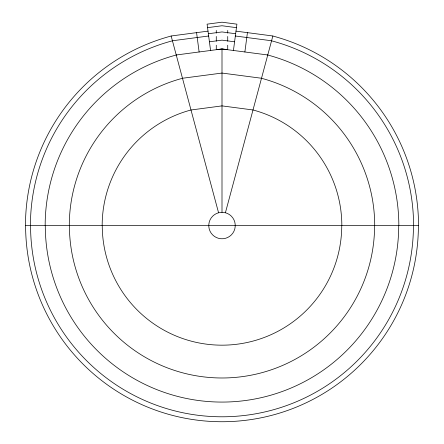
<?xml version="1.0" encoding="UTF-8"?>
<svg xmlns="http://www.w3.org/2000/svg" width="444" height="444" viewBox="0 0 444 444"><rect width="100%" height="100%" fill="white"/><g stroke="black" fill="none" stroke-linecap="round" stroke-linejoin="round"><path stroke-width="0.67" d="M233.439 50.472L236.907 24.159L222 22.2L207.093 24.159L210.561 50.472M244.877 51.976L247.43 32.645M208.014 31.141L171.145 35.986L218.57 212.77A13.242 13.242 0 0 0 211.15 233.128A13.242 13.242 0 0 0 232.85 233.128A13.242 13.242 0 0 0 225.413 212.743L272.855 35.986L235.986 31.141M207.553 27.656L222 25.752L236.447 27.656M208.353 33.738L222 31.94L235.647 33.738M172.427 40.765L208.791 35.986M209.418 41.803L222 40.149L234.582 41.803M176.24 54.984L222 48.968L227.722 49.673L227.722 45.221M182.484 78.255L222 73.06L261.516 78.255M218.57 212.77L222 212.321L225.43 212.77M267.76 54.984L222 48.968L216.278 49.673L216.278 45.221M25.513 225.552L418.487 225.552M235.209 35.986L271.573 40.765M196.57 32.645L199.123 51.976M227.722 30.425L227.722 33.117M227.722 36.475L227.722 41.187M222 48.968L222 212.321M216.278 30.425L216.278 33.117M216.278 36.475L216.278 41.187M102.17 225.552A119.686 119.686 0 0 1 190.998 109.99L222 105.888L253.008 109.968A119.686 119.686 0 0 1 341.83 225.552M69.292 225.552A152.525 152.525 0 0 1 182.495 78.283M45.166 225.552A176.623 176.623 0 0 1 176.251 55.017M30.425 225.552A191.342 191.342 0 0 1 172.439 40.804M25.469 225.552A196.292 196.292 0 0 1 171.156 36.025M341.752 225.552A119.752 119.752 0 0 1 222 345.171A119.752 119.752 0 0 1 102.248 225.552M374.608 225.552A152.608 152.608 0 0 1 222 377.988A152.608 152.608 0 0 1 69.392 225.552M398.718 225.552A176.718 176.718 0 0 1 222 402.075A176.718 176.718 0 0 1 45.282 225.552M413.447 225.552A191.447 191.447 0 0 1 222 416.788A191.447 191.447 0 0 1 30.553 225.552M418.403 225.552A196.403 196.403 0 0 1 222 421.733A196.403 196.403 0 0 1 25.597 225.552M261.505 78.283A152.525 152.525 0 0 1 374.708 225.552M267.749 55.017A176.623 176.623 0 0 1 398.834 225.552M271.562 40.804A191.342 191.342 0 0 1 413.575 225.552M272.844 36.025A196.292 196.292 0 0 1 418.531 225.552"/></g></svg>
